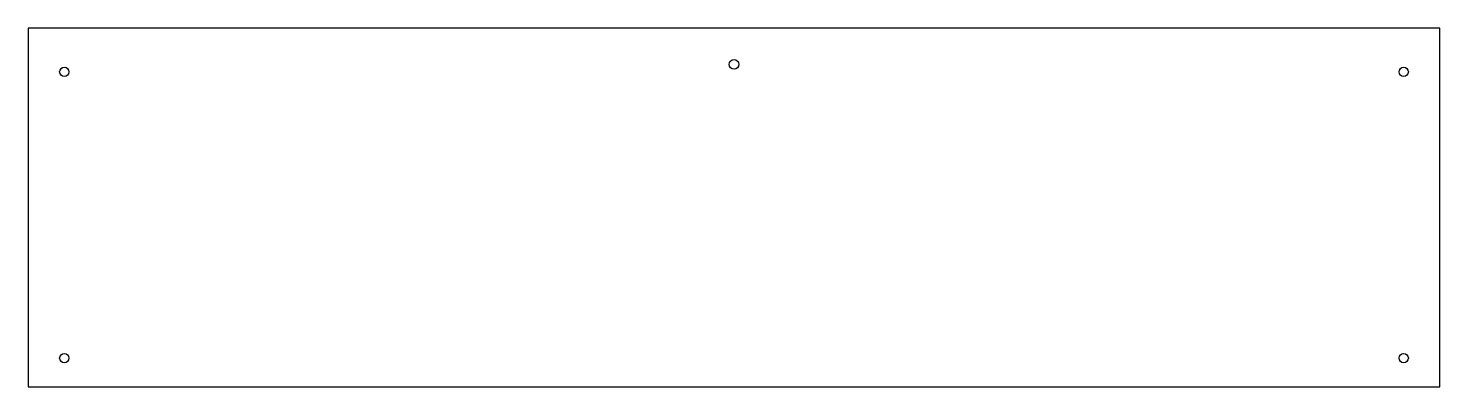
# Model space of a CAD drawing. Header units: millimetres. Extents: x 0 to 470, y -120 to 0.
import ezdxf

# ---------------------------------------------------------------- set-up
doc = ezdxf.new("R2010")
doc.units = ezdxf.units.MM

msp = doc.modelspace()

# ---------------------------------------------------------------- linework, layer by layer
at = {"color": 7, "linetype": 'Continuous', "lineweight": 25}
for p, q in [((0.5, -0.5), (0.5, -119.5)), ((470, -0.5), (0.5, -0.5)), ((470, -119.5), (470, -0.5)), ((0.5, -119.5), (470, -119.5))]:
    msp.add_line(p, q, dxfattribs=at)
for centre, radius in [((12.5, -15), 1.55), ((235.25, -12.5), 1.6), ((458, -15), 1.55), ((12.5, -110), 1.55), ((458, -110), 1.55)]:
    msp.add_circle(centre, radius, dxfattribs=at)

doc.saveas('drawing.dxf')
